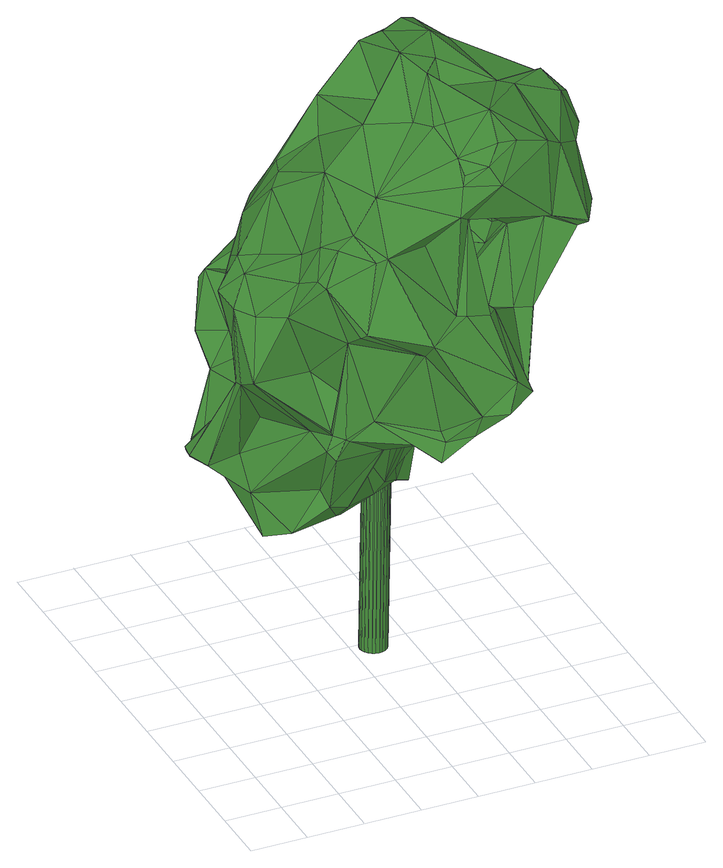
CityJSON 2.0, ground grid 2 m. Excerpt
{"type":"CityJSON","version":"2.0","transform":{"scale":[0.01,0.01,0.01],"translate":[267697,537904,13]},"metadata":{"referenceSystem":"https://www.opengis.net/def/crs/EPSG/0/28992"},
"CityObjects":{
"tree1":{"type":"SolitaryVegetationObject","attributes":{"gtid":64,"crown_width_m":12.31,"crown_median_z":26.25,"crown_r50_m":0.583,"crown_porosity":0.878,"trunk_H_m":13.18,"trunk_DBH_m":0.962,"trunk_radius_m":0.481,"trunk_base_height_m":13.07,"original_gtid":"66"},"geometry":[{"type":"Solid","lod":"3","boundaries":[[[[0,1,2]],[[3,4,5]],[[6,7,8]],[[9,8,7]],[[10,11,12]],[[13,14,15]],[[16,17,18]],[[19,20,21]],[[22,23,24]],[[25,26,27]],[[28,29,30]],[[31,32,33]],[[34,28,35]],[[36,37,38]],[[39,36,38]],[[40,10,41]],[[10,42,41]],[[43,44,45]],[[46,47,45]],[[48,49,50]],[[51,52,53]],[[54,55,56]],[[48,57,58]],[[59,60,61]],[[62,63,64]],[[65,18,17]],[[43,66,44]],[[67,68,69]],[[70,71,72]],[[73,74,24]],[[73,24,23]],[[75,76,77]],[[54,23,22]],[[56,23,54]],[[0,78,79]],[[80,38,37]],[[81,82,83]],[[12,84,10]],[[22,85,54]],[[86,85,22]],[[87,88,89]],[[90,91,63]],[[8,9,92]],[[93,94,95]],[[96,94,93]],[[79,97,98]],[[99,100,101]],[[99,101,102]],[[11,52,12]],[[103,104,105]],[[106,107,108]],[[109,110,111]],[[109,111,112]],[[109,112,110]],[[28,113,35]],[[114,115,116]],[[117,83,35]],[[4,99,102]],[[118,119,45]],[[5,118,45]],[[119,120,121]],[[118,120,119]],[[122,123,124]],[[125,126,61]],[[125,61,60]],[[106,108,127]],[[115,128,116]],[[129,130,131]],[[132,91,133]],[[81,83,117]],[[134,135,136]],[[137,138,139]],[[140,141,91]],[[140,91,132]],[[37,142,143]],[[144,143,142]],[[145,52,120]],[[63,141,64]],[[75,77,68]],[[146,147,148]],[[149,67,69]],[[150,151,20]],[[152,153,127]],[[154,153,152]],[[155,156,49]],[[138,157,158]],[[51,53,159]],[[160,161,162]],[[163,164,80]],[[3,47,70]],[[47,165,70]],[[110,36,166]],[[39,164,163]],[[56,111,167]],[[161,168,130]],[[169,126,170]],[[59,61,171]],[[167,107,172]],[[38,164,39]],[[39,163,173]],[[65,174,175]],[[175,174,176]],[[177,82,178]],[[81,178,82]],[[39,166,36]],[[173,166,39]],[[176,179,175]],[[3,5,47]],[[163,180,166]],[[181,159,40]],[[80,164,38]],[[175,179,67]],[[15,157,13]],[[138,13,157]],[[23,182,73]],[[44,66,46]],[[46,66,165]],[[174,183,176]],[[48,50,184]],[[13,17,16]],[[25,86,26]],[[185,108,186]],[[66,43,187]],[[45,47,5]],[[183,143,144]],[[178,81,42]],[[152,188,154]],[[33,189,190]],[[174,143,183]],[[99,191,162]],[[192,183,144]],[[193,194,177]],[[127,108,185]],[[127,185,152]],[[4,195,5]],[[69,72,71]],[[185,180,152]],[[45,119,43]],[[121,52,196]],[[105,30,197]],[[8,92,171]],[[198,171,61]],[[198,61,126]],[[187,43,87]],[[87,43,119]],[[108,107,186]],[[186,107,167]],[[20,151,21]],[[16,20,14]],[[150,20,16]],[[15,14,19]],[[16,14,13]],[[15,19,157]],[[158,157,19]],[[19,14,20]],[[101,199,200]],[[79,201,97]],[[202,203,204]],[[175,67,18]],[[175,18,65]],[[205,151,206]],[[128,34,116]],[[145,84,12]],[[142,207,208]],[[209,31,133]],[[33,26,210]],[[181,134,159]],[[211,159,134]],[[32,129,212]],[[40,11,10]],[[112,111,56]],[[213,198,126]],[[195,4,102]],[[101,62,214]],[[209,32,31]],[[32,162,161]],[[32,209,162]],[[207,215,208]],[[40,41,81]],[[40,81,216]],[[107,217,126]],[[180,111,110]],[[167,218,56]],[[138,219,13]],[[152,220,188]],[[60,95,125]],[[96,74,170]],[[74,73,170]],[[204,42,84]],[[33,221,27]],[[10,84,42]],[[168,161,160]],[[219,222,17]],[[110,223,36]],[[5,224,118]],[[137,139,66]],[[117,225,226]],[[31,33,227]],[[31,227,133]],[[228,180,229]],[[28,30,104]],[[104,30,105]],[[219,138,230]],[[180,110,166]],[[13,219,17]],[[85,156,54]],[[174,65,231]],[[76,72,77]],[[129,161,130]],[[129,32,161]],[[163,80,232]],[[83,233,2]],[[58,49,48]],[[87,89,154]],[[89,234,154]],[[107,106,217]],[[155,55,54]],[[190,189,235]],[[231,17,80]],[[121,196,147]],[[112,56,55]],[[209,100,99]],[[36,142,37]],[[126,172,107]],[[9,197,92]],[[9,105,197]],[[93,236,96]],[[74,96,236]],[[226,81,117]],[[226,216,81]],[[159,53,40]],[[105,237,103]],[[7,6,238]],[[9,7,136]],[[117,113,225]],[[2,239,240]],[[241,207,142]],[[153,154,234]],[[90,62,101]],[[90,101,100]],[[89,242,234]],[[125,170,126]],[[37,231,80]],[[145,120,224]],[[133,90,209]],[[193,78,0]],[[67,243,18]],[[144,244,192]],[[52,121,120]],[[229,180,163]],[[147,196,148]],[[233,82,194]],[[177,194,82]],[[179,245,67]],[[186,111,185]],[[246,123,241]],[[131,247,208]],[[33,27,26]],[[86,210,26]],[[178,248,214]],[[98,249,115]],[[156,85,86]],[[44,46,45]],[[192,244,247]],[[101,214,248]],[[217,171,250]],[[47,46,165]],[[162,209,99]],[[187,220,66]],[[163,166,173]],[[181,251,237]],[[40,251,181]],[[8,242,6]],[[138,137,228]],[[98,115,252]],[[98,252,79]],[[137,180,228]],[[137,152,180]],[[232,229,163]],[[81,41,42]],[[192,253,183]],[[176,183,253]],[[254,235,255]],[[256,255,235]],[[131,215,25]],[[208,215,131]],[[224,257,145]],[[84,145,257]],[[55,155,223]],[[12,52,145]],[[143,174,231]],[[143,231,37]],[[169,170,218]],[[211,238,88]],[[8,171,258]],[[217,258,171]],[[137,66,220]],[[137,220,152]],[[3,72,259]],[[160,259,72]],[[190,227,33]],[[17,231,65]],[[95,60,260]],[[211,148,159]],[[241,58,261]],[[217,262,258]],[[106,262,217]],[[115,114,252]],[[102,101,200]],[[155,54,156]],[[263,78,193]],[[74,236,189]],[[190,235,254]],[[264,2,233]],[[264,233,193]],[[162,191,160]],[[112,223,110]],[[55,223,112]],[[7,238,211]],[[4,259,160]],[[201,78,263]],[[79,78,201]],[[62,90,63]],[[35,252,34]],[[97,93,249]],[[119,146,87]],[[119,147,146]],[[255,201,140]],[[132,255,140]],[[131,265,129]],[[131,25,265]],[[76,75,131]],[[70,72,3]],[[87,188,187]],[[154,188,87]],[[209,90,100]],[[210,86,24]],[[207,266,215]],[[265,27,221]],[[128,260,60]],[[260,128,115]],[[167,172,218]],[[169,218,126]],[[127,262,106]],[[127,153,262]],[[97,256,235]],[[235,93,97]],[[172,126,218]],[[83,82,233]],[[256,201,255]],[[189,236,235]],[[235,236,93]],[[118,224,120]],[[84,257,204]],[[185,111,180]],[[223,241,142]],[[142,36,223]],[[186,167,111]],[[252,114,116]],[[34,29,28]],[[53,52,11]],[[197,30,29]],[[197,29,34]],[[133,91,90]],[[218,23,56]],[[25,27,265]],[[267,59,268]],[[74,189,210]],[[33,210,189]],[[208,247,244]],[[117,35,113]],[[269,57,48]],[[269,48,184]],[[187,188,220]],[[193,239,264]],[[193,240,239]],[[51,196,52]],[[63,91,141]],[[22,24,86]],[[182,170,73]],[[64,214,62]],[[177,214,64]],[[64,263,177]],[[23,218,182]],[[40,53,11]],[[264,239,2]],[[51,159,196]],[[193,0,240]],[[182,218,170]],[[92,59,171]],[[128,60,59]],[[210,24,74]],[[195,102,200]],[[87,146,88]],[[153,242,262]],[[258,242,8]],[[262,242,258]],[[125,94,170]],[[153,234,242]],[[89,6,242]],[[113,28,104]],[[252,0,79]],[[35,2,252]],[[83,2,35]],[[177,263,193]],[[69,77,72]],[[68,77,69]],[[155,49,223]],[[88,270,89]],[[151,205,21]],[[66,205,165]],[[5,257,224]],[[257,195,202]],[[195,257,5]],[[158,19,205]],[[158,205,66]],[[21,205,19]],[[165,205,70]],[[198,250,171]],[[217,250,126]],[[213,126,250]],[[213,250,198]],[[178,214,177]],[[97,201,256]],[[238,6,270]],[[238,270,88]],[[178,42,248]],[[146,148,88]],[[148,211,88]],[[69,206,149]],[[197,34,128]],[[3,259,4]],[[271,247,131]],[[181,237,135]],[[119,121,147]],[[2,240,0]],[[95,249,93]],[[260,249,95]],[[96,170,94]],[[89,270,6]],[[138,228,230]],[[229,230,228]],[[232,230,229]],[[222,230,80]],[[80,230,232]],[[134,136,7]],[[222,80,17]],[[219,230,222]],[[132,133,227]],[[86,215,266]],[[156,266,50]],[[272,273,269]],[[57,269,273]],[[57,273,272]],[[25,215,86]],[[207,241,184]],[[184,241,123]],[[156,86,266]],[[123,269,184]],[[184,50,266]],[[184,266,207]],[[257,202,204]],[[195,203,202]],[[144,142,244]],[[208,244,142]],[[265,212,129]],[[265,221,212]],[[122,269,123]],[[237,251,216]],[[40,216,251]],[[245,75,68]],[[98,97,249]],[[260,115,249]],[[197,267,92]],[[128,267,197]],[[128,59,267]],[[246,274,123]],[[246,261,274]],[[196,159,148]],[[123,274,124]],[[16,18,243]],[[149,16,243]],[[149,243,67]],[[201,263,140]],[[16,206,150]],[[16,149,206]],[[130,76,131]],[[130,168,76]],[[246,241,261]],[[64,140,263]],[[271,245,179]],[[134,181,135]],[[67,245,68]],[[2,1,252]],[[0,252,1]],[[203,195,200]],[[223,49,241]],[[50,49,156]],[[58,241,49]],[[192,247,253]],[[272,269,122]],[[237,275,103]],[[237,216,275]],[[254,227,190]],[[255,132,227]],[[254,255,227]],[[125,95,94]],[[211,134,7]],[[57,261,58]],[[160,191,4]],[[99,4,191]],[[76,160,72]],[[158,139,138]],[[158,66,139]],[[64,141,140]],[[272,122,124]],[[272,124,57]],[[57,124,261]],[[261,124,274]],[[160,76,168]],[[176,253,179]],[[271,253,247]],[[179,253,271]],[[252,116,34]],[[271,75,245]],[[131,75,271]],[[150,206,151]],[[71,206,69]],[[70,206,71]],[[205,206,70]],[[233,194,193]],[[199,248,200]],[[92,268,59]],[[267,268,92]],[[9,135,105]],[[237,105,135]],[[9,136,135]],[[203,248,204]],[[200,248,203]],[[204,248,42]],[[101,248,199]],[[33,212,221]],[[32,212,33]],[[113,104,225]],[[275,225,103]],[[104,103,225]],[[275,216,225]],[[216,226,225]],[[276,277,278]],[[276,278,279]],[[279,278,280]],[[279,280,281]],[[278,277,282]],[[278,282,280]],[[280,282,283]],[[280,283,281]],[[282,277,284]],[[282,284,283]],[[283,284,285]],[[283,285,281]],[[284,277,286]],[[284,286,285]],[[285,286,287]],[[285,287,281]],[[286,277,288]],[[286,288,287]],[[287,288,289]],[[287,289,281]],[[288,277,290]],[[288,290,289]],[[289,290,291]],[[289,291,281]],[[290,277,292]],[[290,292,291]],[[291,292,293]],[[291,293,281]],[[292,277,294]],[[292,294,293]],[[293,294,295]],[[293,295,281]],[[294,277,296]],[[294,296,295]],[[295,296,297]],[[295,297,281]],[[296,277,298]],[[296,298,297]],[[297,298,299]],[[297,299,281]],[[298,277,300]],[[298,300,299]],[[299,300,301]],[[299,301,281]],[[300,277,302]],[[300,302,301]],[[301,302,303]],[[301,303,281]],[[302,277,304]],[[302,304,303]],[[303,304,305]],[[303,305,281]],[[304,277,306]],[[304,306,305]],[[305,306,307]],[[305,307,281]],[[306,277,308]],[[306,308,307]],[[307,308,309]],[[307,309,281]],[[308,277,310]],[[308,310,309]],[[309,310,311]],[[309,311,281]],[[310,277,312]],[[310,312,311]],[[311,312,313]],[[311,313,281]],[[312,277,314]],[[312,314,313]],[[313,314,315]],[[313,315,281]],[[314,277,316]],[[314,316,315]],[[315,316,317]],[[315,317,281]],[[316,277,318]],[[316,318,317]],[[317,318,319]],[[317,319,281]],[[318,277,320]],[[318,320,319]],[[319,320,321]],[[319,321,281]],[[320,277,322]],[[320,322,321]],[[321,322,323]],[[321,323,281]],[[322,277,324]],[[322,324,323]],[[323,324,325]],[[323,325,281]],[[324,277,276]],[[324,276,325]],[[325,276,279]],[[325,279,281]]]]}]}
},
"vertices":[
[513,649,674],[360,589,860],[344,813,874],[751,1184,1551],[826,1127,1303],[663,1253,1325],[184,894,1398],[201,830,1250],[190,789,1386],[165,716,1160],[325,1330,935],[287,1297,997],[332,1372,1145],[987,1027,2098],[997,1177,2057],[944,1152,2085],[1067,1067,2031],[1117,792,2006],[1282,837,1974],[956,1234,2011],[1010,1224,1962],[983,1244,1950],[836,73,1226],[755,105,1221],[741,127,1140],[1080,428,1368],[953,363,1186],[945,376,1197],[76,767,858],[68,730,866],[34,783,876],[935,651,996],[999,732,1174],[901,522,1045],[106,720,854],[211,808,845],[949,381,1886],[1154,480,1947],[1038,464,1987],[918,411,1946],[285,1177,920],[336,1242,829],[340,1244,828],[483,1149,1646],[683,1226,1704],[663,1304,1588],[720,1231,1706],[728,1223,1570],[856,602,1374],[776,444,1546],[929,445,1398],[457,1253,1172],[341,1340,1191],[373,1226,1017],[883,116,1312],[776,274,1497],[623,190,1467],[780,755,1528],[736,601,1618],[337,518,1044],[324,362,1055],[359,393,1088],[872,997,696],[884,951,666],[811,894,525],[1282,820,1995],[622,1094,1911],[1275,863,1748],[1230,890,1542],[1077,914,1719],[790,1149,1691],[946,963,1709],[909,977,1600],[667,198,1094],[645,180,1034],[1206,863,1511],[1126,837,1440],[1202,866,1514],[514,647,669],[475,589,654],[998,589,2042],[337,1112,778],[534,1108,711],[328,991,809],[385,1344,998],[942,131,1253],[955,203,1212],[340,1049,1563],[279,1007,1444],[267,928,1491],[922,922,791],[882,865,782],[162,670,1175],[530,378,1001],[396,344,1086],[348,343,1024],[616,291,1045],[432,432,782],[415,493,719],[887,1052,1083],[908,962,968],[784,1006,889],[866,1173,1118],[49,853,870],[49,847,861],[32,783,881],[370,531,1587],[381,490,1579],[432,512,1698],[725,486,1656],[801,376,1803],[559,407,1692],[747,294,1496],[110,902,836],[201,477,720],[240,446,723],[147,468,724],[164,961,811],[586,1353,1378],[482,1304,1455],[529,1382,1308],[447,1280,1292],[1100,793,1480],[1081,632,1589],[1058,843,1732],[382,345,1094],[429,430,1398],[408,596,1670],[131,528,857],[1030,709,1304],[1071,771,1325],[1193,614,1509],[723,707,704],[942,723,911],[305,795,1173],[211,866,945],[216,779,1194],[668,840,1929],[844,940,2099],[776,941,1934],[766,795,596],[821,824,564],[1135,407,1710],[1211,510,1905],[1264,405,1662],[489,1412,1213],[311,1033,1462],[501,1081,1330],[464,1019,1290],[1075,895,1787],[1023,1168,1941],[994,1202,1924],[493,754,1841],[392,706,1586],[385,919,1716],[864,286,1474],[903,338,1457],[863,1121,2072],[791,1142,2044],[442,1030,1070],[946,967,1408],[1055,812,1268],[1029,832,1215],[843,491,1952],[970,462,1995],[729,1214,1706],[826,412,1894],[454,337,1472],[1079,809,1333],[681,390,1369],[487,353,1132],[165,582,1228],[442,360,1453],[838,427,1923],[1310,720,1959],[1349,766,1925],[1361,693,1845],[579,935,543],[536,1114,710],[1288,840,1734],[606,602,1803],[316,954,957],[669,241,1112],[1306,596,1843],[1074,621,1576],[478,496,1752],[520,409,1687],[458,1044,1734],[428,966,1744],[663,348,1048],[684,549,934],[848,927,1196],[1327,522,1661],[632,839,679],[580,1040,796],[807,1240,1157],[477,1167,1246],[58,698,882],[368,428,1080],[666,1052,944],[654,1093,974],[616,641,667],[615,1237,1160],[628,1107,985],[494,1227,1005],[849,1176,1981],[978,1144,1909],[1148,494,1659],[1231,420,1643],[1017,805,1012],[807,287,1123],[393,894,1258],[952,684,1229],[494,402,1131],[750,975,693],[1077,427,1373],[127,979,808],[307,627,1414],[624,261,1394],[957,915,2063],[587,1007,1813],[927,640,1265],[939,832,2006],[835,397,1778],[538,1414,1232],[111,928,825],[129,976,804],[781,657,917],[797,736,1962],[830,653,1983],[902,860,2052],[1157,745,2012],[863,636,1997],[405,992,831],[318,864,1518],[635,534,941],[629,327,1032],[150,892,913],[228,939,1406],[512,842,978],[655,750,919],[911,516,1725],[254,846,1472],[1121,855,1870],[1262,405,1657],[1233,881,1546],[943,693,1817],[1321,548,1606],[576,1074,776],[361,422,803],[384,626,1194],[164,964,817],[281,543,742],[1328,654,1782],[678,557,923],[658,648,696],[517,556,919],[590,1329,1161],[232,711,1390],[864,1017,1450],[348,470,847],[802,738,1790],[345,626,1535],[633,881,582],[552,998,862],[1021,566,1364],[1014,438,1379],[176,712,891],[276,772,969],[1050,738,1444],[226,934,1420],[1198,759,1620],[907,971,1599],[792,822,1455],[1051,809,1763],[111,931,830],[723,774,6],[675,775,7],[722,787,7],[739,760,1324],[737,773,1324],[690,761,1325],[717,799,7],[732,784,1324],[709,809,7],[725,795,1325],[699,816,7],[715,802,1325],[688,821,7],[703,807,1325],[676,823,7],[691,809,1325],[663,822,8],[678,807,1325],[651,817,8],[667,803,1325],[641,809,8],[657,795,1325],[634,799,8],[649,785,1325],[629,788,8],[644,774,1325],[627,776,7],[642,761,1325],[628,763,7],[644,749,1325],[633,751,7],[648,737,1325],[641,741,7],[656,727,1325],[651,734,7],[666,719,1324],[662,729,7],[677,715,1324],[674,727,6],[690,713,1324],[687,729,6],[702,714,1324],[699,733,6],[714,719,1324],[709,741,6],[724,727,1324],[716,751,6],[732,736,1324],[721,762,6],[737,748,1324]
]}
